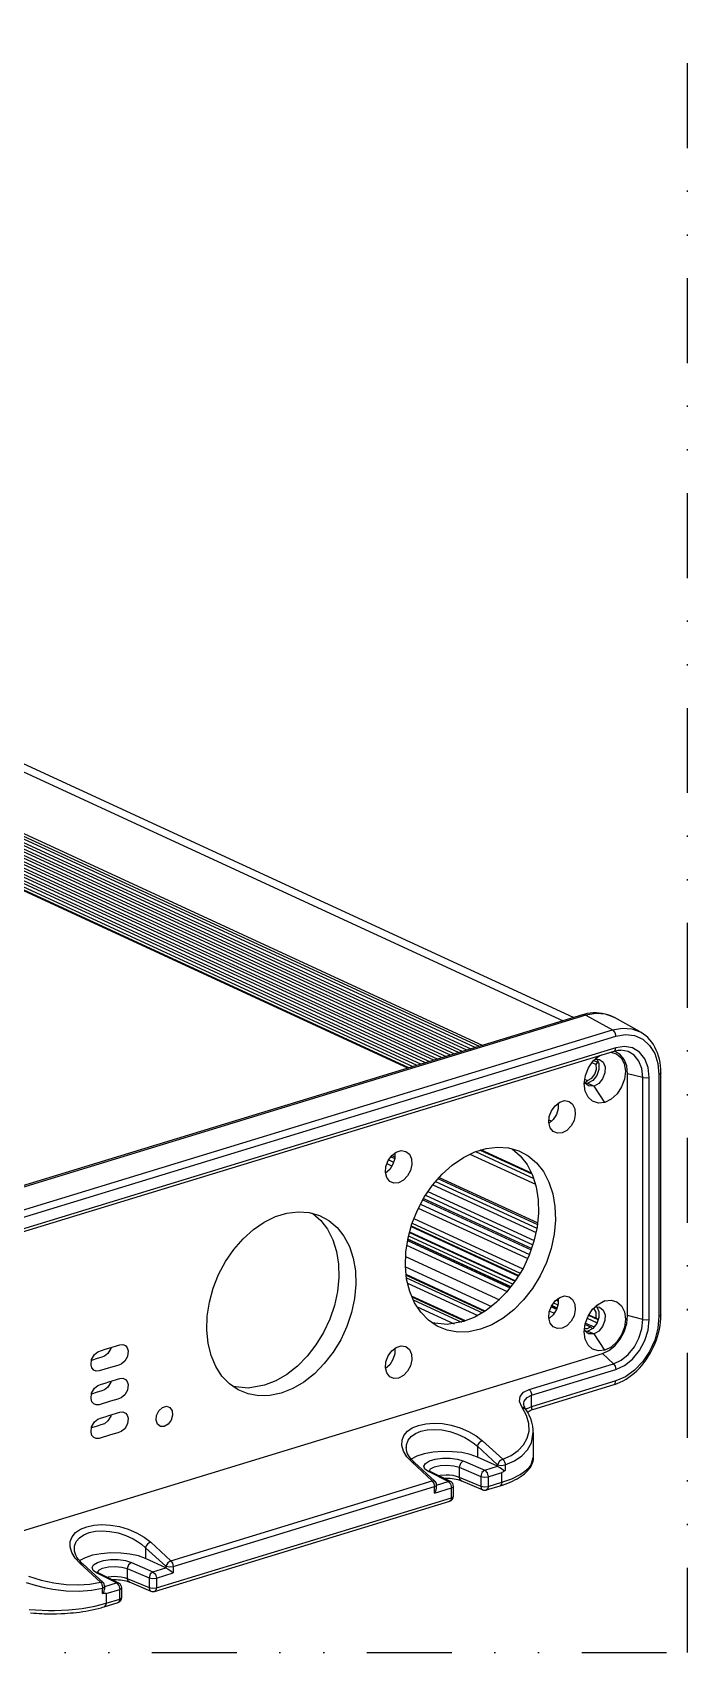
# Model space of a CAD drawing. Header units: millimetres. Extents: x 555 to 820, y -31 to 211.
# Drawn here: x 771.2 to 820.2, y -31.5 to 89.7 of the extents above; entities that cross this region are included whole.
import ezdxf

# ---------------------------------------------------------------- set-up
doc = ezdxf.new("R2010")
doc.units = ezdxf.units.MM
doc.linetypes.add('DIVIDE', pattern=[31.75, 12.7, -6.35, 0, -6.35, 0, -6.35])
doc.layers.add('1', color=7, linetype='Continuous')

# ---------------------------------------------------------------- blocks, each defined once
blk = doc.blocks.new('A$C6C7D4BA8')
at = {"layer": '1', "color": 7}
for p, q in [((75.33, 87.46), (144.71, 55.45)), ((145.69, 55.75), (76.64, 87.6)), ((136.49, 52.94), (67.11, 84.95)), ((67.49, 85.06), (136.87, 53.06)), ((67.81, 85.16), (137.19, 53.15)), ((62.06, 83.4), (131.44, 51.4)), ((131.84, 51.52), (62.46, 83.52)), ((62.84, 83.64), (132.22, 51.64)), ((132.61, 51.76), (63.23, 83.76)), ((63.61, 83.88), (132.99, 51.87)), ((133.39, 51.99), (64.01, 84)), ((64.39, 84.11), (133.77, 52.11)), ((134.17, 52.23), (64.79, 84.24)), ((65.16, 84.35), (134.54, 52.35)), ((134.94, 52.47), (65.56, 84.47)), ((65.94, 84.59), (135.32, 52.58)), ((135.72, 52.71), (66.34, 84.71)), ((66.71, 84.83), (136.09, 52.82)), ((60.83, 83.03), (130.21, 51.02)), ((130.29, 51.05), (60.91, 83.05)), ((61.29, 83.17), (130.67, 51.16)), ((131.06, 51.28), (61.68, 83.29)), ((146.73, 56.06), (146.51, 56)), ((146.96, 56.12), (146.73, 56.06)), ((147.78, 56.13), (146.83, 55.96)), ((147.25, 56.16), (146.96, 56.12)), ((147.53, 56.19), (147.25, 56.16)), ((147.81, 56.19), (147.53, 56.19)), ((148.68, 56.05), (147.78, 56.13)), ((148.09, 56.17), (147.81, 56.19)), ((148.37, 56.14), (148.09, 56.17)), ((148.63, 56.08), (148.37, 56.14)), ((148.9, 56.01), (148.63, 56.08)), ((149.51, 55.74), (148.68, 56.05)), ((146.51, 56), (78.72, 35.29)), ((146.83, 55.96), (79.04, 35.24)), ((81.55, 33.89), (149.34, 54.61)), ((146.66, 56.01), (146.51, 56)), ((146.83, 55.96), (146.66, 56.01)), ((146.83, 55.96), (149.34, 54.61)), ((149.16, 55.91), (148.9, 56.01)), ((149.24, 55.87), (149.16, 55.91)), ((149.45, 55.76), (149.3, 55.84)), ((149.34, 54.61), (150.25, 54.77)), ((149.34, 54.61), (149.55, 54.36)), ((151.92, 54.4), (149.51, 55.74)), ((150.25, 54.77), (151.12, 54.7)), ((151.12, 54.7), (151.92, 54.4)), ((81.85, 33.29), (149.64, 54)), ((149.55, 54.36), (149.64, 54)), ((149.64, 54), (150.53, 54.16)), ((150.45, 53.05), (149.64, 52.93)), ((151.2, 52.91), (150.45, 53.05)), ((150.53, 54.16), (151.39, 54.06)), ((151.39, 54.06), (152.15, 53.72)), ((151.88, 54.41), (151.77, 54.47)), ((152, 54.35), (151.88, 54.41)), ((152.22, 54.21), (152, 54.35)), ((152.15, 53.72), (152.79, 53.15)), ((152.43, 54.05), (152.22, 54.21)), ((152.63, 53.87), (152.43, 54.05)), ((152.81, 53.67), (152.63, 53.87)), ((152.79, 53.15), (153.27, 52.39)), ((152.99, 53.45), (152.81, 53.67)), ((153.15, 53.22), (152.99, 53.45)), ((153.29, 52.97), (153.15, 53.22)), ((81.68, 31.89), (149.47, 52.6)), ((149.64, 52.93), (81.85, 32.22)), ((147.07, 51.05), (147.52, 51.69)), ((147.4, 51.56), (147.81, 51.37)), ((147.52, 51.69), (148.07, 52.17)), ((147.56, 51.74), (147.94, 51.57)), ((147.68, 51.86), (148.12, 51.84)), ((148.27, 52.23), (147.76, 51.94)), ((147.81, 51.37), (147.94, 51.57)), ((147.85, 51.88), (148.05, 51.44)), ((147.94, 51.57), (147.97, 51.61)), ((147.97, 51.61), (147.99, 51.65)), ((148.12, 51.84), (148.45, 51.58)), ((148.45, 51.58), (148.63, 51.13)), ((149.15, 52.5), (149.7, 52.36)), ((149.47, 52.6), (149.59, 52.71)), ((149.47, 52.6), (149.57, 52.63)), ((150.02, 52.31), (149.51, 52.6)), ((149.57, 52.63), (149.67, 52.65)), ((149.59, 52.71), (149.64, 52.93)), ((149.67, 52.65), (149.86, 52.69)), ((149.7, 52.36), (150.14, 51.99)), ((149.86, 52.69), (150.05, 52.7)), ((150.41, 51.84), (150.02, 52.31)), ((150.05, 52.7), (150.07, 52.7)), ((150.07, 52.7), (150.1, 52.69)), ((150.78, 52.58), (150.1, 52.7)), ((150.14, 51.99), (150.43, 51.44)), ((150.66, 51.22), (150.41, 51.84)), ((151.35, 52.23), (150.78, 52.58)), ((151.85, 52.51), (151.2, 52.91)), ((151.8, 51.68), (151.35, 52.23)), ((152.08, 50.97), (151.8, 51.68)), ((152.35, 51.89), (151.85, 52.51)), ((152.66, 51.08), (152.35, 51.89)), ((153.27, 52.39), (153.56, 51.46)), ((153.42, 52.71), (153.29, 52.97)), ((153.53, 52.44), (153.42, 52.71)), ((153.63, 52.15), (153.53, 52.44)), ((153.71, 51.86), (153.63, 52.15)), ((153.77, 51.55), (153.71, 51.86)), ((153.81, 51.24), (153.77, 51.55)), ((146.68, 49.57), (146.79, 50.32)), ((146.72, 50), (147, 49.87)), ((146.79, 50.32), (147.07, 51.05)), ((147, 49.87), (147.38, 50.08)), ((147.38, 50.08), (147.67, 50.45)), ((147.85, 50.32), (147.48, 49.86)), ((147.67, 50.45), (147.83, 50.92)), ((147.83, 50.92), (147.81, 51.37)), ((148.05, 50.89), (147.85, 50.32)), ((148.4, 50.03), (148.04, 49.59)), ((148.05, 51.44), (148.05, 50.89)), ((148.61, 50.58), (148.4, 50.03)), ((148.63, 51.13), (148.61, 50.58)), ((150.45, 50), (150.18, 49.27)), ((150.43, 51.44), (150.54, 50.75)), ((150.54, 50.75), (150.45, 50)), ((150.74, 50.5), (150.66, 51.22)), ((152.17, 50.14), (150.74, 50.5)), ((150.74, 27.88), (150.74, 50.5)), ((152.17, 50.14), (152.08, 50.97)), ((152.17, 50.14), (152.48, 50.11)), ((152.17, 27.52), (152.17, 50.14)), ((152.48, 50.11), (152.77, 50.15)), ((152.77, 50.15), (152.66, 51.08)), ((152.77, 27.53), (152.77, 50.15)), ((153.56, 51.46), (153.66, 50.42)), ((153.8, 50.49), (153.66, 50.42)), ((153.66, 50.42), (153.66, 27.81)), ((153.85, 50.57), (153.8, 50.49)), ((153.84, 50.92), (153.81, 51.24)), ((153.85, 50.74), (153.84, 50.92)), ((153.85, 50.57), (153.85, 50.74)), ((153.85, 27.95), (153.85, 50.57)), ((147.07, 49.35), (146.68, 49.7)), ((146.77, 48.88), (146.68, 49.57)), ((146.75, 49.6), (146.77, 49.59)), ((146.76, 49.58), (146.77, 49.59)), ((146.77, 49.59), (146.85, 49.77)), ((147.04, 48.31), (146.77, 48.88)), ((146.9, 49.57), (146.78, 49.56)), ((146.85, 49.77), (147, 49.87)), ((147.03, 49.6), (146.9, 49.57)), ((147.48, 49.86), (147.03, 49.6)), ((147.03, 49.6), (147.6, 49.34)), ((147.6, 49.34), (147.07, 49.35)), ((148.04, 49.59), (147.6, 49.34)), ((148.61, 47.82), (147.6, 49.34)), ((149.75, 48.62), (149.21, 48.12)), ((150.18, 49.27), (149.75, 48.62)), ((143.42, 46.49), (143.62, 47.04)), ((143.62, 47.04), (143.96, 47.51)), ((143.96, 47.51), (144.39, 47.84)), ((144.25, 47.23), (144.08, 46.69)), ((144.26, 47.76), (144.25, 47.23)), ((144.39, 47.84), (144.84, 47.98)), ((144.84, 47.98), (145.27, 47.91)), ((145.27, 47.91), (145.6, 47.64)), ((145.6, 47.64), (145.81, 47.22)), ((145.81, 47.22), (145.85, 46.69)), ((147.46, 47.92), (147.04, 48.31)), ((148.01, 47.75), (147.46, 47.92)), ((148.61, 47.82), (148.01, 47.75)), ((149.21, 48.12), (148.61, 47.82)), ((143.38, 45.93), (143.42, 46.49)), ((143.38, 46.19), (143.64, 46.07)), ((143.5, 45.45), (143.38, 45.93)), ((143.78, 46.22), (143.39, 45.86)), ((143.78, 45.1), (143.5, 45.45)), ((144.08, 46.69), (143.78, 46.22)), ((145.45, 45.61), (145.06, 45.2)), ((145.73, 46.13), (145.45, 45.61)), ((145.85, 46.69), (145.73, 46.13)), ((144.17, 44.93), (143.78, 45.1)), ((144.61, 44.97), (144.17, 44.93)), ((145.06, 45.2), (144.61, 44.97)), ((128.34, 42.37), (128.68, 42.84)), ((128.39, 42.46), (128.88, 42.23)), ((128.59, 42.74), (128.97, 42.56)), ((128.68, 42.84), (129.11, 43.17)), ((128.68, 42.85), (128.99, 42.71)), ((128.97, 42.56), (128.8, 42.03)), ((128.98, 43.1), (128.97, 42.56)), ((129.11, 43.17), (129.56, 43.31)), ((129.56, 43.31), (129.99, 43.24)), ((129.99, 43.24), (130.33, 42.98)), ((130.33, 42.98), (130.53, 42.55)), ((130.53, 42.55), (130.57, 42.02)), ((134.35, 41.96), (135.38, 42.66)), ((135.38, 42.66), (136.44, 43.18)), ((136, 42.99), (142.12, 40.17)), ((136.44, 43.18), (137.51, 43.51)), ((136.51, 43.21), (141.96, 40.7)), ((136.95, 43.36), (141.79, 41.13)), ((141.76, 41.2), (137.02, 43.39)), ((137.51, 43.51), (138.57, 43.64)), ((138.57, 43.64), (139.6, 43.57)), ((139.6, 43.57), (140.56, 43.29)), ((139.94, 43.49), (140.7, 42.83)), ((140.56, 43.29), (141.44, 42.82)), ((140.7, 42.83), (141.34, 42)), ((141.44, 42.82), (142.21, 42.17)), ((128.1, 41.27), (128.14, 41.82)), ((128.1, 41.31), (128.2, 41.26)), ((128.22, 40.78), (128.1, 41.27)), ((128.5, 41.55), (128.11, 41.19)), ((128.14, 41.82), (128.34, 42.37)), ((128.22, 42.09), (128.71, 41.86)), ((128.8, 42.03), (128.5, 41.55)), ((130.17, 40.94), (129.78, 40.53)), ((130.45, 41.46), (130.17, 40.94)), ((130.57, 42.02), (130.45, 41.46)), ((132.51, 40.09), (133.39, 41.1)), ((133.39, 41.1), (134.35, 41.96)), ((141.34, 42), (141.84, 41.02)), ((141.84, 41.02), (142.19, 39.92)), ((142.21, 42.17), (142.87, 41.34)), ((142.87, 41.34), (143.38, 40.37)), ((128.5, 40.43), (128.22, 40.78)), ((128.89, 40.26), (128.5, 40.43)), ((129.33, 40.3), (128.89, 40.26)), ((129.78, 40.53), (129.33, 40.3)), ((131.73, 38.96), (132.51, 40.09)), ((132.06, 39.48), (142, 34.89)), ((132.52, 40.1), (142.18, 35.64)), ((132.78, 40.43), (142.26, 36.06)), ((133.01, 40.7), (142.31, 36.41)), ((133.11, 40.81), (142.33, 36.55)), ((142.19, 39.92), (142.38, 38.72)), ((143.38, 40.37), (143.74, 39.27)), ((131.08, 37.74), (131.73, 38.96)), ((131.17, 37.94), (141.41, 33.22)), ((131.36, 38.31), (141.57, 33.6)), ((131.59, 38.72), (141.73, 34.04)), ((131.66, 38.84), (141.78, 34.17)), ((131.83, 39.13), (141.88, 34.49)), ((142.38, 38.72), (142.41, 37.46)), ((143.74, 39.27), (143.95, 38.08)), ((143.95, 38.08), (143.99, 36.81)), ((115.75, 35.92), (116.77, 36.62)), ((116.77, 36.62), (117.83, 37.14)), ((117.83, 37.14), (118.89, 37.46)), ((118.89, 37.46), (119.95, 37.59)), ((119.95, 37.59), (120.97, 37.52)), ((120.97, 37.52), (121.93, 37.24)), ((121.23, 37.46), (121.37, 37.4)), ((121.31, 37.44), (122.06, 36.78)), ((121.93, 37.24), (122.8, 36.77)), ((122.06, 36.78), (122.69, 35.95)), ((122.8, 36.77), (123.57, 36.12)), ((130.21, 35.14), (130.57, 36.46)), ((130.57, 36.46), (131.08, 37.74)), ((130.59, 36.51), (140.7, 31.85)), ((130.75, 36.96), (140.94, 32.26)), ((142.41, 37.46), (142.28, 36.15)), ((143.99, 36.81), (143.87, 35.49)), ((113.92, 34.06), (114.79, 35.06)), ((114.79, 35.06), (115.75, 35.92)), ((122.69, 35.95), (123.19, 34.98)), ((123.19, 34.98), (123.53, 33.89)), ((123.57, 36.12), (124.22, 35.31)), ((124.22, 35.31), (124.73, 34.34)), ((130, 33.82), (130.21, 35.14)), ((130.16, 34.91), (139.76, 30.48)), ((139.84, 30.58), (130.18, 35.03)), ((130.18, 35.02), (139.83, 30.57)), ((130.25, 35.33), (140.03, 30.82)), ((130.33, 35.65), (140.22, 31.09)), ((130.34, 35.7), (140.25, 31.13)), ((130.49, 36.2), (140.53, 31.57)), ((130.51, 36.28), (140.58, 31.63)), ((142.28, 36.15), (141.98, 34.83)), ((143.87, 35.49), (143.58, 34.17)), ((113.15, 32.94), (113.92, 34.06)), ((123.53, 33.89), (123.72, 32.7)), ((124.73, 34.34), (125.09, 33.25)), ((129.96, 32.52), (130, 33.82)), ((129.97, 33.42), (138.75, 29.37)), ((130.08, 34.48), (139.48, 30.14)), ((141.54, 33.53), (140.96, 32.29)), ((141.98, 34.83), (141.54, 33.53)), ((143.58, 34.17), (143.14, 32.86)), ((112.5, 31.73), (113.15, 32.94)), ((123.72, 32.7), (123.75, 31.44)), ((125.09, 33.25), (125.29, 32.06)), ((125.29, 32.06), (125.34, 30.79)), ((130.08, 31.28), (129.96, 32.52)), ((129.96, 32.43), (138, 28.72)), ((140.96, 32.29), (140.24, 31.12)), ((143.14, 32.86), (142.56, 31.6)), ((111.63, 29.14), (111.99, 30.45)), ((111.99, 30.45), (112.5, 31.73)), ((123.75, 31.44), (123.62, 30.14)), ((125.34, 30.79), (125.21, 29.49)), ((137.43, 28.31), (130.02, 31.73)), ((130.03, 31.67), (137.39, 28.28)), ((130.06, 31.42), (137.17, 28.14)), ((130.37, 30.13), (130.08, 31.28)), ((130.15, 30.92), (136.73, 27.89)), ((140.24, 31.12), (139.41, 30.06)), ((141.84, 30.43), (141.01, 29.36)), ((142.56, 31.6), (141.84, 30.43)), ((111.43, 27.82), (111.63, 29.14)), ((123.33, 28.83), (122.89, 27.54)), ((123.62, 30.14), (123.33, 28.83)), ((125.21, 29.49), (124.93, 28.17)), ((130.81, 29.09), (130.37, 30.13)), ((135.57, 27.38), (130.52, 29.71)), ((130.55, 29.65), (135.51, 27.36)), ((130.68, 29.35), (135.2, 27.27)), ((131.39, 28.19), (130.81, 29.09)), ((138.49, 29.13), (137.5, 28.35)), ((139.41, 30.06), (138.49, 29.13)), ((141.01, 29.36), (140.09, 28.42)), ((143.62, 28.78), (143.96, 29.25)), ((143.64, 28.81), (144.14, 28.58)), ((144.14, 28.59), (143.65, 28.82)), ((143.81, 29.08), (144.23, 28.88)), ((143.96, 29.25), (144.39, 29.58)), ((144.04, 29.33), (144.28, 29.22)), ((144.08, 29.36), (144.28, 29.27)), ((144.25, 28.97), (144.08, 28.44)), ((144.26, 29.5), (144.25, 28.97)), ((144.39, 29.58), (144.84, 29.72)), ((144.84, 29.72), (145.27, 29.65)), ((145.27, 29.65), (145.6, 29.39)), ((145.6, 29.39), (145.81, 28.96)), ((145.81, 28.96), (145.85, 28.43)), ((147.47, 28.47), (148.01, 28.96)), ((148.61, 29.26), (147.76, 28.76)), ((148.01, 28.96), (148.61, 29.26)), ((148.61, 29.26), (149.2, 29.33)), ((149.2, 29.33), (149.74, 29.17)), ((149.74, 29.17), (150.17, 28.79)), ((150.17, 28.79), (150.44, 28.23)), ((111.38, 26.53), (111.43, 27.82)), ((122.89, 27.54), (122.31, 26.3)), ((124.93, 28.17), (124.49, 26.87)), ((131.01, 28.74), (134.52, 27.12)), ((132.11, 27.45), (131.39, 28.19)), ((132.94, 26.89), (132.11, 27.45)), ((135.4, 27.32), (133.88, 27.06)), ((136.46, 27.75), (135.4, 27.32)), ((137.5, 28.35), (136.46, 27.75)), ((139.09, 27.63), (138.05, 27.02)), ((140.09, 28.42), (139.09, 27.63)), ((143.38, 27.67), (143.42, 28.23)), ((143.5, 27.19), (143.38, 27.67)), ((143.78, 27.96), (143.39, 27.6)), ((143.42, 28.23), (143.62, 28.78)), ((143.44, 28.31), (143.89, 28.1)), ((143.59, 28.71), (144.1, 28.48)), ((144.08, 28.44), (143.78, 27.96)), ((145.45, 27.35), (145.06, 26.94)), ((145.73, 27.87), (145.45, 27.35)), ((145.85, 28.43), (145.73, 27.87)), ((146.77, 27.11), (147.05, 27.83)), ((146.95, 27.63), (147.88, 27.2)), ((147.05, 27.83), (147.47, 28.47)), ((147.09, 27.92), (147.94, 27.53)), ((147.12, 27.96), (147.81, 27.64)), ((147.81, 28.19), (147.57, 28.58)), ((147.68, 28.69), (148.12, 28.67)), ((147.81, 27.64), (147.81, 28.19)), ((147.94, 27.53), (147.81, 27.64)), ((147.85, 28.71), (148.05, 28.27)), ((148.05, 27.71), (147.85, 27.15)), ((147.97, 27.5), (147.94, 27.53)), ((147.99, 27.46), (147.97, 27.5)), ((148.05, 28.27), (148.05, 27.71)), ((148.12, 28.67), (148.45, 28.4)), ((148.61, 27.41), (148.4, 26.86)), ((148.45, 28.4), (148.63, 27.96)), ((148.63, 27.96), (148.61, 27.41)), ((150.44, 28.23), (150.54, 27.54)), ((150.54, 27.54), (150.44, 26.8)), ((150.66, 27.13), (150.74, 27.88)), ((152.17, 27.52), (150.74, 27.88)), ((152.08, 26.64), (152.17, 27.52)), ((152.17, 27.52), (152.48, 27.49)), ((152.48, 27.49), (152.77, 27.53)), ((152.66, 26.53), (152.77, 27.53)), ((153.66, 27.81), (153.56, 26.71)), ((153.8, 27.87), (153.66, 27.81)), ((153.77, 26.95), (153.81, 27.28)), ((153.85, 27.95), (153.8, 27.87)), ((153.81, 27.28), (153.84, 27.62)), ((153.84, 27.62), (153.85, 27.95)), ((111.51, 25.3), (111.38, 26.53)), ((122.31, 26.3), (121.6, 25.14)), ((124.49, 26.87), (123.91, 25.62)), ((133.88, 27.06), (132.43, 27.2)), ((133.86, 26.52), (132.94, 26.89)), ((134.86, 26.34), (133.86, 26.52)), ((135.9, 26.37), (134.86, 26.34)), ((136.97, 26.6), (135.9, 26.37)), ((138.05, 27.02), (136.97, 26.6)), ((143.78, 26.84), (143.5, 27.19)), ((144.17, 26.67), (143.78, 26.84)), ((144.61, 26.71), (144.17, 26.67)), ((145.06, 26.94), (144.61, 26.71)), ((146.68, 26.36), (146.77, 27.11)), ((147.07, 26.18), (146.68, 26.53)), ((146.77, 25.68), (146.68, 26.36)), ((146.7, 26.69), (146.98, 26.69)), ((146.76, 27.05), (147.26, 26.82)), ((146.9, 26.4), (146.78, 26.39)), ((146.8, 27.19), (147.61, 26.82)), ((147.03, 26.43), (146.9, 26.4)), ((146.98, 26.69), (147.26, 26.82)), ((147.48, 26.69), (147.03, 26.43)), ((147.03, 26.43), (147.6, 26.17)), ((147.6, 26.17), (147.07, 26.18)), ((147.26, 26.82), (147.39, 26.7)), ((147.39, 26.7), (147.42, 26.68)), ((147.42, 26.68), (147.46, 26.67)), ((147.85, 27.15), (147.48, 26.69)), ((148.04, 26.42), (147.6, 26.17)), ((148.61, 24.65), (147.6, 26.17)), ((148.4, 26.86), (148.04, 26.42)), ((150.17, 26.07), (149.74, 25.43)), ((150.05, 25.67), (150.42, 26.37)), ((150.44, 26.8), (150.17, 26.07)), ((150.42, 26.37), (150.66, 27.13)), ((151.37, 24.95), (151.8, 25.76)), ((151.8, 25.76), (152.08, 26.64)), ((152.35, 25.54), (152.66, 26.53)), ((153.56, 26.71), (153.27, 25.6)), ((153.43, 25.61), (153.54, 25.94)), ((153.54, 25.94), (153.64, 26.28)), ((153.64, 26.28), (153.71, 26.61)), ((153.71, 26.61), (153.77, 26.95)), ((80.59, 3.62), (148.38, 24.33)), ((100.62, 23.79), (100.88, 24.25)), ((100.88, 24.25), (101.21, 24.51)), ((101.21, 24.51), (101.55, 24.62)), ((101.55, 24.62), (101.88, 24.73)), ((102.15, 24.34), (101.82, 24.08)), ((101.88, 24.73), (102.22, 24.83)), ((102.41, 24.8), (102.15, 24.34)), ((102.22, 24.83), (103.27, 25.15)), ((102.42, 24.89), (102.41, 24.8)), ((103.27, 25.15), (103.54, 25.18)), ((103.54, 25.18), (103.79, 25.08)), ((103.79, 25.08), (103.96, 24.87)), ((103.96, 24.87), (104.04, 24.58)), ((104.04, 24.58), (103.98, 24.07)), ((111.79, 24.15), (111.51, 25.3)), ((121.6, 25.14), (120.78, 24.09)), ((123.2, 24.45), (122.38, 23.39)), ((123.91, 25.62), (123.2, 24.45)), ((128.34, 24.11), (128.68, 24.58)), ((128.68, 24.58), (129.11, 24.91)), ((128.97, 24.31), (128.8, 23.77)), ((128.98, 24.84), (128.97, 24.31)), ((129.11, 24.91), (129.56, 25.05)), ((129.56, 25.05), (129.99, 24.98)), ((129.99, 24.98), (130.33, 24.72)), ((130.33, 24.72), (130.53, 24.29)), ((130.53, 24.29), (130.57, 23.76)), ((147.05, 25.12), (146.77, 25.68)), ((147.47, 24.74), (147.05, 25.12)), ((148.01, 24.58), (147.47, 24.74)), ((148.61, 24.65), (148.01, 24.58)), ((148.38, 24.33), (148.99, 24.62)), ((149.42, 23.38), (148.38, 24.33)), ((149.2, 24.94), (148.61, 24.65)), ((148.99, 24.62), (149.56, 25.07)), ((149.74, 25.43), (149.2, 24.94)), ((149.56, 25.07), (150.05, 25.67)), ((150.13, 23.71), (150.79, 24.25)), ((150.79, 24.25), (151.37, 24.95)), ((151.2, 23.82), (151.85, 24.61)), ((151.85, 24.61), (152.35, 25.54)), ((152.79, 24.54), (152.15, 23.58)), ((152.67, 24.05), (152.85, 24.35)), ((153.27, 25.6), (152.79, 24.54)), ((152.85, 24.35), (153.02, 24.65)), ((153.02, 24.65), (153.17, 24.97)), ((153.17, 24.97), (153.31, 25.29)), ((153.31, 25.29), (153.43, 25.61)), ((100.57, 23.27), (100.62, 23.79)), ((100.65, 22.99), (100.57, 23.27)), ((101.15, 23.86), (100.61, 23.69)), ((100.82, 22.78), (100.65, 22.99)), ((101.06, 22.68), (100.82, 22.78)), ((101.48, 23.96), (101.15, 23.86)), ((102.39, 23.03), (101.34, 22.71)), ((101.82, 24.08), (101.48, 23.96)), ((102.73, 23.13), (102.39, 23.03)), ((103.06, 23.23), (102.73, 23.13)), ((103.4, 23.35), (103.06, 23.23)), ((103.73, 23.61), (103.4, 23.35)), ((103.98, 24.07), (103.73, 23.61)), ((112.23, 23.12), (111.79, 24.15)), ((112.81, 22.23), (112.23, 23.12)), ((119.86, 23.16), (118.88, 22.39)), ((120.78, 24.09), (119.86, 23.16)), ((122.38, 23.39), (121.46, 22.45)), ((128.1, 23.01), (128.14, 23.56)), ((128.22, 22.52), (128.1, 23.01)), ((128.5, 23.29), (128.11, 22.93)), ((128.14, 23.56), (128.34, 24.11)), ((128.8, 23.77), (128.5, 23.29)), ((130.45, 23.2), (130.17, 22.68)), ((130.57, 23.76), (130.45, 23.2)), ((141.54, 20.98), (149.42, 23.38)), ((141.76, 20.43), (149.64, 22.84)), ((149.42, 23.38), (150.13, 23.71)), ((149.42, 23.38), (149.58, 23.14)), ((149.58, 23.14), (149.64, 22.84)), ((149.64, 22.84), (150.45, 23.21)), ((150.45, 23.21), (151.2, 23.82)), ((151.39, 22.78), (150.53, 22.16)), ((151.36, 22.51), (151.6, 22.73)), ((152.15, 23.58), (151.39, 22.78)), ((151.6, 22.73), (151.84, 22.97)), ((151.84, 22.97), (152.06, 23.22)), ((152.06, 23.22), (152.28, 23.49)), ((152.28, 23.49), (152.48, 23.76)), ((152.48, 23.76), (152.67, 24.05)), ((100.88, 21.09), (101.21, 21.36)), ((101.34, 22.71), (101.06, 22.68)), ((101.21, 21.36), (101.55, 21.47)), ((101.55, 21.47), (101.88, 21.57)), ((101.88, 21.57), (102.22, 21.68)), ((102.41, 21.65), (102.15, 21.19)), ((102.22, 21.68), (103.27, 22)), ((102.42, 21.74), (102.41, 21.65)), ((103.27, 22), (103.54, 22.02)), ((103.54, 22.02), (103.79, 21.92)), ((103.79, 21.92), (103.96, 21.72)), ((103.96, 21.72), (104.04, 21.43)), ((104.04, 21.43), (103.98, 20.92)), ((113.52, 21.49), (112.81, 22.23)), ((114.34, 20.93), (113.52, 21.49)), ((115.27, 21.1), (113.83, 21.25)), ((116.78, 21.37), (115.27, 21.1)), ((117.84, 21.79), (116.78, 21.37)), ((118.88, 22.39), (117.84, 21.79)), ((120.47, 21.67), (119.43, 21.06)), ((121.46, 22.45), (120.47, 21.67)), ((128.5, 22.17), (128.22, 22.52)), ((128.89, 22), (128.5, 22.17)), ((129.33, 22.04), (128.89, 22)), ((129.78, 22.27), (129.33, 22.04)), ((130.17, 22.68), (129.78, 22.27)), ((149.64, 21.77), (141.76, 19.36)), ((141.87, 19.11), (149.47, 21.43)), ((149.47, 21.43), (149.59, 21.55)), ((149.47, 21.43), (149.62, 21.48)), ((149.59, 21.55), (149.64, 21.77)), ((149.62, 21.48), (149.77, 21.54)), ((150.53, 22.16), (149.64, 21.77)), ((149.77, 21.54), (150.05, 21.66)), ((150.05, 21.66), (150.32, 21.79)), ((150.32, 21.79), (150.59, 21.94)), ((150.59, 21.94), (150.85, 22.12)), ((150.85, 22.12), (151.11, 22.31)), ((151.11, 22.31), (151.36, 22.51)), ((100.57, 20.12), (100.62, 20.64)), ((100.65, 19.83), (100.57, 20.12)), ((101.15, 20.71), (100.61, 20.54)), ((100.62, 20.64), (100.88, 21.09)), ((100.82, 19.63), (100.65, 19.83)), ((101.48, 20.81), (101.15, 20.71)), ((102.39, 19.88), (101.34, 19.55)), ((101.82, 20.93), (101.48, 20.81)), ((102.15, 21.19), (101.82, 20.93)), ((102.73, 19.98), (102.39, 19.88)), ((103.06, 20.08), (102.73, 19.98)), ((103.4, 20.2), (103.06, 20.08)), ((103.73, 20.46), (103.4, 20.2)), ((103.98, 20.92), (103.73, 20.46)), ((115.26, 20.56), (114.34, 20.93)), ((116.25, 20.38), (115.26, 20.56)), ((117.29, 20.41), (116.25, 20.38)), ((118.36, 20.64), (117.29, 20.41)), ((119.43, 21.06), (118.36, 20.64)), ((140.63, 19.85), (140.69, 20.33)), ((140.84, 19.34), (140.63, 19.85)), ((140.69, 20.33), (141.01, 20.72)), ((141.01, 20.72), (141.54, 20.98)), ((141.03, 19.69), (141.08, 19.89)), ((141.03, 19.56), (141.03, 19.69)), ((141.08, 19.89), (141.34, 20.22)), ((141.34, 20.22), (141.76, 20.43)), ((141.54, 20.98), (141.63, 20.87)), ((141.63, 20.87), (141.7, 20.74)), ((141.7, 20.74), (141.75, 20.58)), ((141.75, 20.58), (141.76, 20.43)), ((141.76, 19.36), (141.76, 20.43)), ((101.06, 19.53), (100.82, 19.63)), ((100.88, 17.94), (101.21, 18.21)), ((101.34, 19.55), (101.06, 19.53)), ((101.21, 18.21), (101.55, 18.32)), ((101.55, 18.32), (101.88, 18.42)), ((101.88, 18.42), (102.22, 18.53)), ((102.41, 18.49), (102.15, 18.04)), ((102.22, 18.53), (103.27, 18.85)), ((102.42, 18.59), (102.41, 18.49)), ((103.27, 18.85), (103.54, 18.87)), ((103.54, 18.87), (103.79, 18.77)), ((103.79, 18.77), (103.96, 18.57)), ((103.96, 18.57), (104.04, 18.28)), ((104.04, 18.28), (103.98, 17.77)), ((106.65, 18.1), (106.7, 18.55)), ((106.7, 18.55), (106.91, 18.98)), ((106.91, 18.98), (107.24, 19.29)), ((107.24, 19.29), (107.61, 19.4)), ((107.61, 19.4), (107.94, 19.29)), ((107.94, 19.29), (108.15, 18.99)), ((108.19, 18.57), (108.06, 18.11)), ((108.15, 18.99), (108.19, 18.57)), ((140.84, 19.34), (140.99, 19.33)), ((140.87, 19.28), (140.84, 19.34)), ((140.87, 19.28), (141.03, 19.27)), ((141.27, 18.54), (140.87, 19.28)), ((140.99, 19.33), (141.15, 19.21)), ((141.09, 19.38), (141.02, 19.57)), ((141.03, 19.27), (141.19, 19.15)), ((141.17, 19.2), (141.09, 19.38)), ((141.2, 19.16), (141.16, 19.21)), ((141.37, 18.88), (141.17, 19.19)), ((141.33, 19.18), (141.23, 19.09)), ((141.49, 17.81), (141.27, 18.54)), ((141.76, 19.36), (141.33, 19.18)), ((141.36, 18.85), (141.43, 18.9)), ((141.53, 18.57), (141.37, 18.88)), ((141.43, 18.9), (141.64, 19.02)), ((141.68, 18.24), (141.53, 18.57)), ((141.64, 19.02), (141.89, 19.12)), ((141.79, 17.91), (141.68, 18.24)), ((141.77, 19.28), (141.76, 19.36)), ((141.78, 19.21), (141.77, 19.28)), ((141.79, 19.16), (141.78, 19.21)), ((141.82, 19.13), (141.79, 19.16)), ((141.84, 19.11), (141.82, 19.13)), ((141.88, 19.12), (141.84, 19.11)), ((100.57, 16.97), (100.62, 17.48)), ((100.65, 16.68), (100.57, 16.97)), ((101.15, 17.56), (100.61, 17.39)), ((100.62, 17.48), (100.88, 17.94)), ((100.82, 16.48), (100.65, 16.68)), ((101.48, 17.66), (101.15, 17.56)), ((102.39, 16.73), (101.34, 16.4)), ((101.82, 17.77), (101.48, 17.66)), ((102.15, 18.04), (101.82, 17.77)), ((102.73, 16.83), (102.39, 16.73)), ((103.06, 16.93), (102.73, 16.83)), ((103.4, 17.05), (103.06, 16.93)), ((103.73, 17.31), (103.4, 17.05)), ((103.98, 17.77), (103.73, 17.31)), ((106.79, 17.72), (106.65, 18.1)), ((107.06, 17.51), (106.79, 17.72)), ((107.42, 17.52), (107.06, 17.51)), ((107.78, 17.73), (107.42, 17.52)), ((108.06, 18.11), (107.78, 17.73)), ((129.65, 16.23), (129.83, 16.68)), ((129.83, 16.68), (130.15, 17.07)), ((130.15, 17.07), (130.61, 17.39)), ((130.5, 16.58), (130.91, 16.87)), ((130.61, 17.39), (131.19, 17.62)), ((130.91, 16.87), (131.41, 17.08)), ((131.19, 17.62), (131.87, 17.77)), ((131.41, 17.08), (132.01, 17.2)), ((131.87, 17.77), (132.62, 17.82)), ((132.01, 17.2), (132.67, 17.24)), ((132.62, 17.82), (133.42, 17.78)), ((132.67, 17.24), (133.37, 17.19)), ((133.37, 17.19), (134.11, 17.05)), ((133.42, 17.78), (134.25, 17.63)), ((134.11, 17.05), (134.84, 16.81)), ((134.25, 17.63), (135.07, 17.39)), ((134.84, 16.81), (135.53, 16.49)), ((135.07, 17.39), (135.86, 17.06)), ((135.86, 17.06), (136.57, 16.65)), ((141.36, 16.42), (141.52, 17.09)), ((141.52, 17.09), (141.49, 17.81)), ((141.76, 15.98), (141.91, 16.98)), ((141.88, 17.56), (141.79, 17.91)), ((141.92, 17.21), (141.88, 17.56)), ((141.92, 17.09), (141.92, 17.21)), ((141.92, 16.97), (141.92, 17.09)), ((141.94, 14.61), (141.94, 16.94)), ((101.06, 16.38), (100.82, 16.48)), ((101.34, 16.4), (101.06, 16.38)), ((129.64, 15.73), (129.65, 16.23)), ((129.79, 15.21), (129.64, 15.73)), ((130.11, 14.68), (129.79, 15.21)), ((130.05, 15.35), (130.03, 15.55)), ((130.05, 15.5), (130.06, 15.81)), ((130.1, 15.15), (130.05, 15.35)), ((130.06, 15.81), (130.22, 16.23)), ((130.17, 14.96), (130.1, 15.15)), ((130.22, 16.23), (130.5, 16.58)), ((133.45, 15.17), (132.55, 15.1)), ((134.36, 15.16), (133.45, 15.17)), ((135.24, 15.07), (134.36, 15.16)), ((135.53, 16.49), (135.94, 16.25)), ((135.94, 16.25), (136.31, 16)), ((136.31, 16), (136.69, 15.66)), ((136.57, 16.65), (137.17, 16.18)), ((136.75, 15.82), (136.69, 15.66)), ((136.69, 15.66), (136.69, 14.66)), ((136.69, 15.66), (138.58, 13.94)), ((136.87, 15.98), (136.75, 15.82)), ((137.02, 16.1), (136.87, 15.98)), ((137.17, 16.18), (137.02, 16.1)), ((137.17, 16.18), (139.06, 14.46)), ((139.85, 14.81), (140.51, 15.27)), ((140.51, 15.27), (141.02, 15.8)), ((140.85, 14.77), (141.39, 15.33)), ((141.02, 15.8), (141.36, 16.42)), ((141.39, 15.33), (141.76, 15.98)), ((130.58, 14.17), (130.11, 14.68)), ((130.28, 14.77), (130.17, 14.96)), ((130.4, 14.6), (130.28, 14.77)), ((130.54, 14.42), (130.4, 14.6)), ((131.03, 14.73), (130.5, 14.45)), ((130.7, 14.26), (130.54, 14.42)), ((130.58, 14.17), (130.72, 14.18)), ((132.47, 12.44), (130.58, 14.17)), ((130.87, 14.1), (130.7, 14.26)), ((130.72, 14.18), (130.82, 14.13)), ((132.72, 12.41), (130.82, 14.14)), ((131.73, 14.95), (131.03, 14.73)), ((131.68, 13.8), (131.83, 14.06)), ((131.78, 13.53), (131.68, 13.8)), ((132.55, 15.1), (131.73, 14.95)), ((131.83, 14.06), (132.2, 14.29)), ((132.2, 14.29), (132.75, 14.46)), ((132.31, 13.55), (132.68, 13.74)), ((132.68, 13.74), (133.22, 13.87)), ((132.75, 14.46), (133.42, 14.55)), ((133.22, 13.87), (133.85, 13.91)), ((133.42, 14.55), (134.14, 14.55)), ((133.85, 13.91), (134.48, 13.85)), ((134.14, 14.55), (134.81, 14.46)), ((134.48, 13.85), (134.99, 13.7)), ((134.81, 14.46), (135.36, 14.29)), ((135.1, 14.07), (134.99, 13.7)), ((134.99, 13.7), (134.99, 12.79)), ((134.99, 13.7), (137.01, 12.83)), ((135.36, 14.29), (135.1, 14.07)), ((136.03, 14.9), (135.24, 15.07)), ((135.36, 14.29), (137.39, 13.42)), ((136.69, 14.66), (136.03, 14.9)), ((138.58, 13.79), (136.69, 14.66)), ((137.39, 13.42), (138.58, 13.79)), ((138.76, 14.26), (138.58, 13.94)), ((138.58, 13.94), (138.93, 13.87)), ((138.58, 13.94), (138.58, 13.79)), ((138.58, 13.79), (138.68, 13.74)), ((138.68, 13.74), (138.79, 13.68)), ((139.06, 14.46), (138.76, 14.26)), ((138.79, 13.68), (138.94, 13.58)), ((138.93, 13.87), (139.3, 13.92)), ((139.06, 14.46), (139.85, 14.81)), ((139.06, 14.46), (139.17, 14.33)), ((139.17, 14.33), (139.23, 14.22)), ((139.23, 14.22), (139.26, 14.13)), ((139.26, 14.13), (139.28, 14.07)), ((139.28, 14.07), (139.3, 13.92)), ((139.3, 13.92), (140.15, 14.3)), ((139.3, 13.92), (139.3, 13.4)), ((140.15, 14.3), (140.85, 14.77)), ((141.3, 13.46), (141.54, 13.69)), ((141.51, 13.51), (141.62, 13.65)), ((141.54, 13.69), (141.72, 13.93)), ((141.62, 13.65), (141.71, 13.8)), ((141.71, 13.8), (141.79, 13.95)), ((141.72, 13.93), (141.91, 14.62)), ((141.79, 13.95), (141.85, 14.11)), ((141.85, 14.11), (141.9, 14.27)), ((141.9, 14.27), (141.93, 14.43)), ((141.93, 14.62), (141.93, 14.64)), ((141.94, 14.59), (141.93, 14.62)), ((141.93, 14.43), (141.94, 14.59)), ((108.04, 4.97), (132.47, 12.44)), ((132.11, 13.3), (131.78, 13.53)), ((132.11, 13.3), (132.22, 13.31)), ((133.96, 12.38), (132.11, 13.3)), ((132.17, 13.38), (132.16, 13.4)), ((132.2, 13.36), (132.17, 13.38)), ((132.18, 13.31), (132.31, 13.55)), ((132.25, 13.33), (132.2, 13.36)), ((132.22, 13.31), (132.33, 13.28)), ((132.29, 13.3), (132.25, 13.33)), ((132.33, 13.28), (132.29, 13.3)), ((134.19, 12.36), (132.33, 13.28)), ((132.47, 12.44), (132.61, 12.45)), ((132.47, 12.44), (132.63, 12.2)), ((132.61, 12.45), (132.72, 12.41)), ((132.63, 12.2), (132.69, 11.89)), ((132.88, 12.04), (133.96, 12.38)), ((133.05, 12.92), (133.2, 12.95)), ((133.2, 12.95), (133.76, 12.99)), ((133.57, 12.67), (133.8, 12.68)), ((133.76, 12.99), (134.07, 12.98)), ((133.8, 12.68), (133.98, 12.68)), ((133.96, 12.38), (134.08, 12.39)), ((133.96, 12.38), (134.19, 12.14)), ((133.98, 12.68), (134.15, 12.67)), ((134.07, 12.98), (134.4, 12.95)), ((134.08, 12.39), (134.19, 12.36)), ((134.15, 12.67), (134.34, 12.65)), ((134.19, 12.14), (134.28, 11.77)), ((134.34, 12.65), (134.52, 12.63)), ((134.4, 12.95), (134.71, 12.88)), ((134.52, 12.63), (134.71, 12.59)), ((134.71, 12.88), (134.99, 12.79)), ((134.71, 12.59), (134.88, 12.55)), ((134.88, 12.55), (135.04, 12.5)), ((134.99, 12.79), (135.02, 12.62)), ((134.99, 12.79), (137.01, 11.93)), ((135.02, 12.62), (135.17, 12.46)), ((135.04, 12.5), (135.19, 12.44)), ((135.16, 12.46), (137.19, 11.59)), ((137.12, 13.2), (137.01, 12.83)), ((137.01, 12.83), (137.01, 11.93)), ((137.01, 12.83), (137.34, 12.77)), ((137.39, 13.42), (137.12, 13.2)), ((137.34, 12.77), (137.7, 12.81)), ((137.39, 13.42), (137.61, 13.18)), ((137.61, 13.18), (137.7, 12.81)), ((137.7, 12.81), (138.99, 13.2)), ((137.7, 12.81), (137.7, 11.91)), ((137.7, 11.91), (138.99, 12.3)), ((138.96, 12.13), (138.81, 11.97)), ((138.94, 13.58), (139.14, 13.44)), ((138.99, 12.3), (138.96, 12.13)), ((139.13, 13.29), (138.99, 13.2)), ((138.99, 12.3), (138.99, 13.2)), ((138.99, 12.3), (139.91, 12.63)), ((139.04, 12.04), (139.29, 12.13)), ((139.3, 13.4), (139.13, 13.29)), ((139.14, 13.44), (139.2, 13.41)), ((139.2, 13.41), (139.26, 13.39)), ((139.26, 13.39), (139.29, 13.39)), ((139.29, 13.39), (139.3, 13.4)), ((139.29, 12.13), (139.54, 12.22)), ((139.54, 12.22), (139.77, 12.31)), ((139.77, 12.31), (139.99, 12.41)), ((139.91, 12.63), (140.69, 13.02)), ((139.99, 12.41), (140.21, 12.52)), ((140.21, 12.52), (140.41, 12.63)), ((140.41, 12.63), (140.6, 12.74)), ((140.6, 12.74), (140.79, 12.86)), ((140.69, 13.02), (141.02, 13.23)), ((140.79, 12.86), (140.96, 12.98)), ((140.96, 12.98), (141.11, 13.1)), ((141.02, 13.23), (141.3, 13.46)), ((141.11, 13.1), (141.26, 13.23)), ((141.26, 13.23), (141.39, 13.37)), ((141.39, 13.37), (141.51, 13.51)), ((106.68, 2.43), (134.28, 10.86)), ((108.26, 4.43), (132.69, 11.89)), ((132.69, 11.89), (132.83, 11.96)), ((132.69, 11.28), (132.69, 11.89)), ((132.69, 11.28), (134.28, 11.77)), ((132.69, 11.28), (132.83, 11.55)), ((132.83, 11.96), (132.88, 12.04)), ((132.83, 11.55), (132.88, 11.79)), ((132.88, 11.79), (132.88, 12.04)), ((134.23, 10.64), (134.11, 10.53)), ((134.28, 10.86), (134.23, 10.64)), ((134.28, 11.77), (134.42, 11.83)), ((134.28, 10.86), (134.28, 11.77)), ((134.28, 10.86), (134.42, 10.93)), ((134.42, 11.83), (134.46, 11.91)), ((134.42, 10.93), (134.46, 11.01)), ((134.46, 11.01), (134.46, 11.91)), ((137.01, 11.93), (137.06, 11.72)), ((137.01, 11.93), (137.34, 11.87)), ((137.06, 11.72), (137.19, 11.59)), ((137.34, 11.87), (137.7, 11.91)), ((137.53, 11.58), (138.82, 11.97)), ((137.66, 11.69), (137.53, 11.58)), ((137.7, 11.91), (137.66, 11.69)), ((138.81, 11.97), (138.93, 12)), ((138.93, 12), (139.04, 12.04)), ((106.51, 2.1), (134.11, 10.53)), ((98.8, 7.2), (99.13, 7.59)), ((99.13, 7.59), (99.59, 7.91)), ((99.59, 7.91), (100.17, 8.14)), ((99.88, 7.39), (100.39, 7.6)), ((100.17, 8.14), (100.84, 8.29)), ((100.39, 7.6), (100.98, 7.73)), ((100.84, 8.29), (101.59, 8.34)), ((100.98, 7.73), (101.65, 7.76)), ((101.59, 8.34), (102.4, 8.3)), ((101.65, 7.76), (102.34, 7.71)), ((102.34, 7.71), (103.09, 7.57)), ((102.4, 8.3), (103.22, 8.15)), ((103.22, 8.15), (104.05, 7.91)), ((104.05, 7.91), (104.83, 7.58)), ((104.83, 7.58), (105.54, 7.17)), ((98.61, 6.25), (98.63, 6.75)), ((98.77, 5.73), (98.61, 6.25)), ((98.63, 6.75), (98.8, 7.2)), ((99.02, 5.87), (99.01, 6.07)), ((99.02, 6.02), (99.03, 6.33)), ((99.03, 6.33), (99.19, 6.75)), ((99.19, 6.75), (99.48, 7.1)), ((99.48, 7.1), (99.88, 7.39)), ((103.09, 7.57), (103.81, 7.33)), ((103.81, 7.33), (104.5, 7.02)), ((104.5, 7.02), (104.92, 6.77)), ((104.92, 6.77), (105.28, 6.52)), ((105.28, 6.52), (105.67, 6.18)), ((105.54, 7.17), (106.15, 6.7)), ((105.73, 6.35), (105.67, 6.18)), ((105.67, 6.18), (105.67, 5.18)), ((105.67, 6.18), (107.56, 4.45)), ((105.84, 6.5), (105.73, 6.35)), ((105.99, 6.63), (105.84, 6.5)), ((106.15, 6.7), (105.99, 6.63)), ((106.15, 6.7), (108.04, 4.97)), ((99.08, 5.2), (98.77, 5.73)), ((99.07, 5.67), (99.02, 5.87)), ((99.15, 5.49), (99.07, 5.67)), ((99.55, 4.69), (99.08, 5.2)), ((99.25, 5.3), (99.15, 5.49)), ((99.37, 5.12), (99.25, 5.3)), ((99.52, 4.94), (99.37, 5.12)), ((100.01, 5.25), (99.47, 4.97)), ((99.67, 4.78), (99.52, 4.94)), ((99.55, 4.69), (99.7, 4.7)), ((101.44, 2.96), (99.55, 4.69)), ((99.84, 4.62), (99.67, 4.78)), ((99.7, 4.7), (99.8, 4.66)), ((101.69, 2.93), (99.8, 4.66)), ((100.71, 5.47), (100.01, 5.25)), ((100.66, 4.32), (100.8, 4.58)), ((101.53, 5.62), (100.71, 5.47)), ((100.8, 4.58), (101.17, 4.81)), ((101.17, 4.81), (101.73, 4.98)), ((102.42, 5.7), (101.53, 5.62)), ((101.73, 4.98), (102.4, 5.07)), ((102.4, 5.07), (103.11, 5.07)), ((103.34, 5.68), (102.42, 5.7)), ((103.11, 5.07), (103.79, 4.98)), ((104.21, 5.59), (103.34, 5.68)), ((103.79, 4.98), (104.34, 4.81)), ((104.07, 4.59), (103.96, 4.23)), ((104.34, 4.81), (104.07, 4.59)), ((105.01, 5.42), (104.21, 5.59)), ((104.34, 4.81), (106.36, 3.94)), ((105.67, 5.18), (105.01, 5.42)), ((107.56, 4.31), (105.67, 5.18)), ((107.74, 4.77), (107.56, 4.45)), ((108.04, 4.97), (107.74, 4.77)), ((108.04, 4.97), (108.2, 4.73)), ((108.2, 4.73), (108.26, 4.43)), ((94.73, 3.52), (95.9, 3.15)), ((95.9, 3.15), (97.08, 2.89)), ((100.76, 4.06), (100.66, 4.32)), ((101.08, 3.82), (100.76, 4.06)), ((101.08, 3.82), (101.2, 3.83)), ((102.94, 2.9), (101.08, 3.82)), ((101.15, 3.91), (101.14, 3.92)), ((101.17, 3.88), (101.15, 3.91)), ((101.16, 3.83), (101.29, 4.07)), ((101.22, 3.85), (101.17, 3.88)), ((101.2, 3.83), (101.31, 3.8)), ((101.26, 3.83), (101.22, 3.85)), ((101.31, 3.8), (101.26, 3.83)), ((101.29, 4.07), (101.65, 4.26)), ((103.16, 2.88), (101.31, 3.8)), ((101.65, 4.26), (102.2, 4.39)), ((102.03, 3.44), (102.17, 3.47)), ((102.17, 3.47), (102.73, 3.51)), ((102.2, 4.39), (102.83, 4.43)), ((102.54, 3.2), (102.77, 3.2)), ((102.73, 3.51), (103.05, 3.5)), ((102.77, 3.2), (102.95, 3.2)), ((102.83, 4.43), (103.45, 4.37)), ((102.95, 3.2), (103.13, 3.19)), ((103.05, 3.5), (103.37, 3.47)), ((103.13, 3.19), (103.32, 3.17)), ((103.32, 3.17), (103.5, 3.15)), ((103.37, 3.47), (103.68, 3.4)), ((103.45, 4.37), (103.96, 4.23)), ((103.5, 3.15), (103.68, 3.11)), ((103.68, 3.4), (103.96, 3.31)), ((103.68, 3.11), (103.85, 3.07)), ((103.85, 3.07), (104.02, 3.02)), ((103.96, 4.23), (105.99, 3.36)), ((103.96, 4.23), (103.96, 3.31)), ((103.96, 3.31), (103.99, 3.14)), ((103.96, 3.31), (105.99, 2.45)), ((103.99, 3.14), (104.15, 2.98)), ((106.1, 3.72), (105.99, 3.36)), ((105.99, 3.36), (105.99, 2.45)), ((105.99, 3.36), (106.32, 3.29)), ((106.36, 3.94), (106.1, 3.72)), ((106.32, 3.29), (106.68, 3.33)), ((106.36, 3.94), (107.56, 4.31)), ((106.36, 3.94), (106.59, 3.7)), ((106.59, 3.7), (106.68, 3.33)), ((106.68, 3.33), (108.26, 3.82)), ((106.68, 3.33), (106.68, 2.43)), ((107.56, 4.45), (107.9, 4.39)), ((107.56, 4.45), (107.56, 4.31)), ((107.56, 4.31), (107.77, 4.19)), ((107.77, 4.19), (108.03, 4.01)), ((107.9, 4.39), (108.26, 4.43)), ((108.03, 4.01), (108.26, 3.82)), ((108.26, 4.43), (108.26, 3.82)), ((94.49, 2.94), (95.34, 2.67)), ((95.34, 2.67), (96.18, 2.46)), ((96.18, 2.46), (96.99, 2.3)), ((96.99, 2.3), (98.25, 2.15)), ((97.08, 2.89), (98.25, 2.74)), ((98.25, 2.74), (99.39, 2.7)), ((98.25, 2.15), (99.45, 2.12)), ((99.39, 2.7), (100.46, 2.78)), ((99.45, 2.12), (100.6, 2.21)), ((100.46, 2.78), (101.44, 2.96)), ((100.6, 2.21), (101.64, 2.41)), ((101.44, 2.96), (101.58, 2.98)), ((101.44, 2.96), (101.54, 2.83)), ((101.54, 2.83), (101.57, 2.77)), ((101.57, 2.77), (101.59, 2.72)), ((101.58, 2.98), (101.69, 2.93)), ((101.59, 2.72), (101.62, 2.63)), ((101.62, 2.63), (101.63, 2.57)), ((101.63, 2.57), (101.64, 2.41)), ((101.64, 2.41), (101.79, 2.48)), ((101.64, 1.9), (101.64, 2.41)), ((101.79, 1.9), (101.64, 1.9)), ((101.64, 1.9), (101.67, 1.9)), ((101.67, 1.9), (101.7, 1.92)), ((101.7, 1.92), (101.75, 1.99)), ((101.75, 1.99), (101.84, 2.32)), ((101.79, 2.48), (101.85, 2.56)), ((101.97, 1.9), (101.79, 1.9)), ((101.85, 2.57), (102.94, 2.9)), ((101.85, 2.32), (101.85, 2.56)), ((101.97, 1.9), (103.26, 2.29)), ((101.97, 1.9), (101.97, 0.99)), ((102.94, 2.9), (103.06, 2.91)), ((102.94, 2.9), (103.16, 2.66)), ((103.06, 2.91), (103.16, 2.88)), ((103.16, 2.66), (103.26, 2.29)), ((103.26, 2.29), (103.39, 2.35)), ((103.26, 1.38), (103.26, 2.29)), ((103.39, 2.35), (103.44, 2.43)), ((103.39, 1.45), (103.44, 1.53)), ((103.44, 1.53), (103.44, 2.43)), ((104.02, 3.02), (104.17, 2.96)), ((104.13, 2.98), (106.17, 2.11)), ((105.99, 2.45), (106.03, 2.24)), ((105.99, 2.45), (106.32, 2.39)), ((106.03, 2.24), (106.17, 2.11)), ((106.32, 2.39), (106.68, 2.43)), ((106.63, 2.21), (106.51, 2.1)), ((106.68, 2.43), (106.63, 2.21)), ((94.77, 0.42), (95.39, 0.36)), ((94.9, 0.1), (95.23, 0.07)), ((95.23, 0.07), (95.48, 0.05)), ((95.39, 0.36), (96, 0.33)), ((95.48, 0.05), (95.72, 0.03)), ((95.72, 0.03), (95.96, 0.02)), ((95.96, 0.02), (96.2, 0.01)), ((96, 0.33), (96.59, 0.31)), ((96.2, 0.01), (96.56, 0)), ((96.56, 0), (96.93, 0)), ((96.59, 0.31), (97.14, 0.31)), ((96.93, 0), (97.35, 0.01)), ((97.14, 0.31), (98.48, 0.37)), ((97.35, 0.01), (97.77, 0.02)), ((97.77, 0.02), (97.94, 0.03)), ((97.94, 0.03), (98.11, 0.04)), ((98.11, 0.04), (98.38, 0.06)), ((98.38, 0.06), (98.65, 0.08)), ((98.48, 0.37), (99.75, 0.51)), ((98.65, 0.08), (98.93, 0.1)), ((98.93, 0.1), (99.21, 0.13)), ((99.21, 0.13), (99.5, 0.17)), ((99.5, 0.17), (99.79, 0.21)), ((99.75, 0.51), (100.92, 0.72)), ((99.79, 0.21), (100.08, 0.26)), ((100.08, 0.26), (100.37, 0.31)), ((100.37, 0.31), (100.66, 0.37)), ((100.66, 0.37), (100.95, 0.43)), ((100.92, 0.72), (101.97, 0.99)), ((100.95, 0.43), (101.23, 0.5)), ((101.23, 0.5), (101.5, 0.57)), ((101.5, 0.57), (101.65, 0.62)), ((101.65, 0.62), (101.8, 0.66)), ((101.8, 0.66), (103.09, 1.05)), ((101.95, 0.83), (101.8, 0.66)), ((101.97, 0.99), (101.95, 0.83)), ((101.97, 0.99), (103.26, 1.38)), ((103.21, 1.16), (103.09, 1.05)), ((103.26, 1.38), (103.21, 1.16)), ((103.26, 1.38), (103.39, 1.45))]:
    blk.add_line(p, q, dxfattribs=at)
for centre, start, end in [((132.38, 12.04), 0, 47.5974), ((133.96, 11.91), 0, 63.6337), ((133.96, 11.01), 286.9896, 0), ((137.39, 12.05), 246.9828, 286.9896), ((101.35, 2.56), 0, 47.5974), ((102.94, 1.53), 286.9896, 0), ((102.94, 2.43), 0, 63.6337), ((106.36, 2.58), 246.9828, 286.9896)]:
    blk.add_arc(centre, 0.5, start, end, dxfattribs=at)

msp = doc.modelspace()

# ---------------------------------------------------------------- linework, layer by layer
at = {"layer": 'Defpoints', "color": 48, "linetype": 'DIVIDE', "ltscale": 0.5}
msp.add_lwpolyline([(555.065, -31.469), (820.182, -31.469), (820.182, 210.9), (555.065, 210.9)], close=True, dxfattribs=at)

# ---------------------------------------------------------------- block references
at = {"xscale": 0.8, "yscale": 0.8, "zscale": 0.8}
msp.add_blockref('A$C6C7D4BA8', (695.103, -28.569), dxfattribs=at)

doc.saveas('drawing.dxf')
